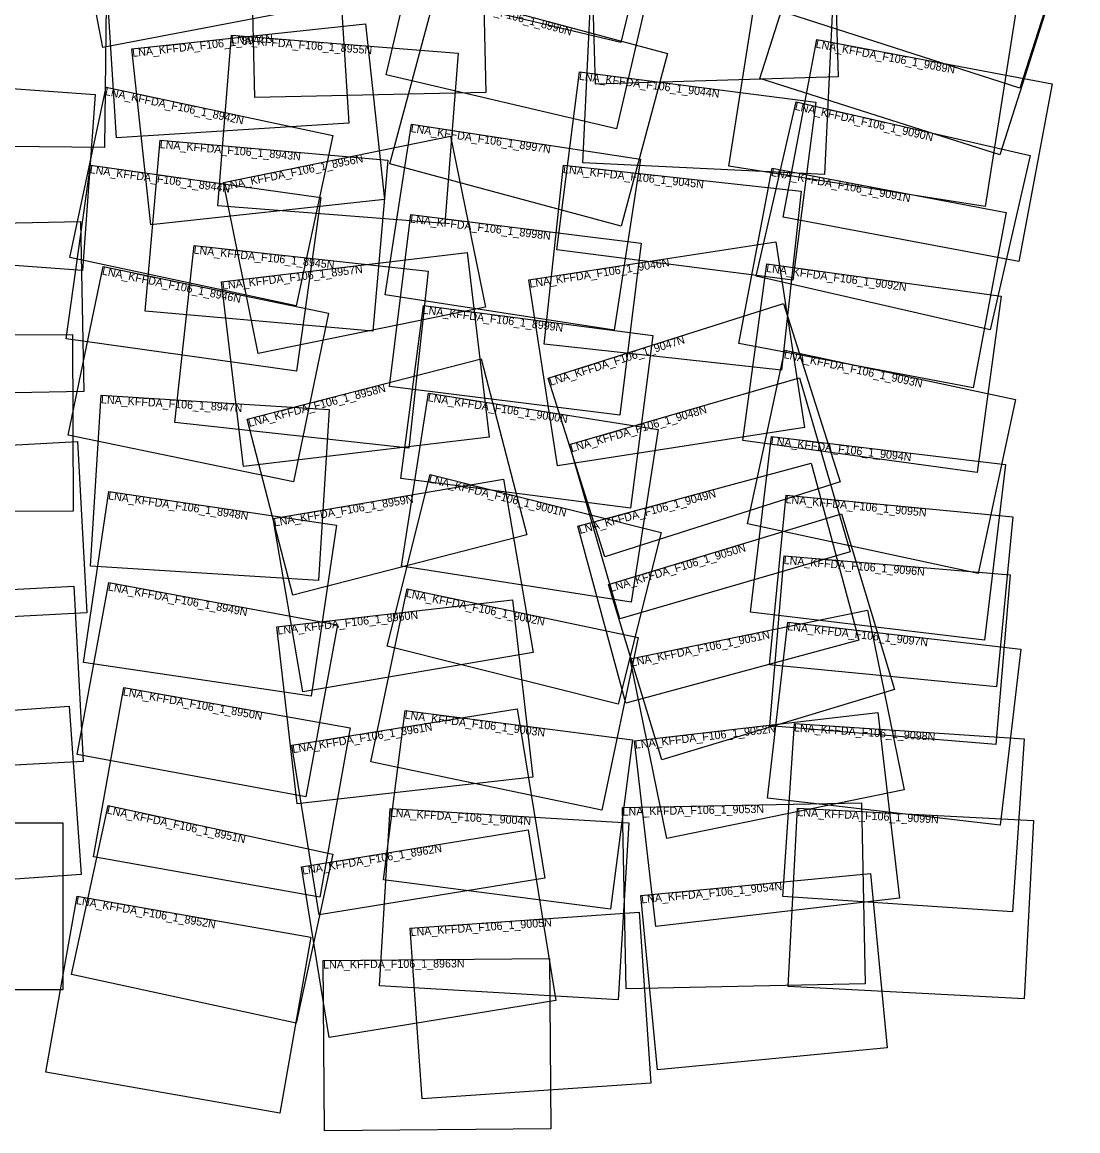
# Model space of a CAD drawing. Extents: x 400832 to 425269, y 295955 to 325775.
# Drawn here: x 415118 to 421715, y 296885 to 303813 of the extents above; entities that cross this region are included whole.
import ezdxf

# ---------------------------------------------------------------- set-up
doc = ezdxf.new("R2010")
doc.units = 0
doc.layers.add('Default', color=7, linetype='Continuous')

msp = doc.modelspace()

# ---------------------------------------------------------------- linework, layer by layer
at = {"layer": 'Default'}
for points in [[(417413.1, 304032.1), (417671.8, 305111.9), (419118.7, 304765.3), (418860.1, 303685.5)], [(415621.1, 303654.9), (415414.1, 304739.8), (416856.3, 305015), (417063.3, 303930)], [(419844.4, 303885.9), (420207, 305014.7), (421715.2, 304530.2), (421352.6, 303401.4)], [(418700.8, 303426.3), (418667.5, 304562), (420184.6, 304606.6), (420218, 303470.9)], [(419727.7, 303461), (420085.4, 304585.6), (421585.7, 304108.4), (421228, 302983.8)], [(417393.3, 303483.4), (417643.7, 304556.9), (419082.1, 304221.3), (418831.7, 303147.8)], [(416571.6, 303342.1), (416546.9, 304427.7), (417990, 304460.5), (418014.7, 303374.9)], [(415707, 303090.2), (415637.8, 304182.8), (417090.1, 304274.6), (417159.3, 303182.1)], [(414199.1, 303044.8), (414210.5, 304125.1), (415643.9, 304110), (415632.5, 303029.7)], [(419533.7, 302913.6), (419723.6, 304118.1), (421325.2, 303865.6), (421135.3, 302661.1)], [(417415, 302928.6), (417705.6, 304007.7), (419151.4, 303618.4), (418860.9, 302539.3)], [(418621.1, 302934.9), (418676.5, 304070.7), (420186.8, 303997.1), (420131.4, 302861.3)], [(415921.7, 302547), (415802.9, 303645.9), (417263.6, 303803.8), (417382.4, 302704.9)], [(416341.3, 302666.3), (416425.4, 303732.2), (417842.3, 303620.5), (417758.2, 302554.5)], [(419874.7, 302595.6), (420083.2, 303704.3), (421554.7, 303427.6), (421346.2, 302318.9)], [(414045.2, 302367.4), (414124.7, 303466.4), (415573.6, 303361.6), (415494.1, 302262.6)], [(418458.4, 302390.7), (418601.6, 303503.5), (420078, 303313.5), (419934.8, 302200.8)], [(415414.8, 302343), (415642.8, 303407.9), (417058.3, 303104.8), (416830.4, 302039.9)], [(419705, 302226), (419954.3, 303315.4), (421416.4, 302980.8), (421167.1, 301891.4)], [(417386.7, 302109.5), (417550.8, 303177), (418981.2, 302957.1), (418817.1, 301889.6)], [(415886.3, 302006.7), (415980.3, 303076.6), (417402.4, 302951.8), (417308.5, 301881.9)], [(416592.8, 301743.9), (416375.4, 302812.1), (417795.4, 303101.1), (418012.8, 302032.9)], [(415392.1, 301835.2), (415544.7, 302920.1), (416984.2, 302717.6), (416831.6, 301632.7)], [(418379, 301802.3), (418501.6, 302920.8), (419986, 302758.2), (419863.5, 301639.7)], [(419597.1, 301805.5), (419804.9, 302902.1), (421268, 302624.9), (421060.3, 301528.3)], [(414097.7, 301477.5), (414076.2, 302538.5), (415482.2, 302566.9), (415503.6, 301505.9)], [(417412.4, 301536.9), (417546.7, 302611.5), (418986.6, 302431.6), (418852.3, 301356.9)], [(416072.2, 301311), (416192.5, 302417), (417655.1, 302257.9), (417534.7, 301151.9)], [(418463.8, 301042), (418284.2, 302203), (419827.2, 302441.7), (420006.8, 301280.7)], [(416501.3, 301037.1), (416363.8, 302191.3), (417898.1, 302374.1), (418035.6, 301219.9)], [(415405.7, 301231.6), (415623.8, 302286.1), (417031.2, 301995), (416813.1, 300940.5)], [(419620.7, 301199.6), (419772.1, 302302.9), (421237.1, 302101.8), (421085.7, 300998.6)], [(417484.7, 300962.6), (417624.9, 302042.1), (419059.9, 301855.6), (418919.6, 300776.1)], [(418759.2, 300473.1), (418404.9, 301588.7), (419875.3, 302055.6), (420229.6, 300940.1)], [(413972.9, 300753.2), (413969.6, 301857.2), (415432.5, 301861.6), (415435.8, 300757.6)], [(419651.7, 300678.2), (419885.1, 301764.2), (421324.8, 301454.7), (421091.4, 300368.8)], [(416809.1, 300231.7), (416524.6, 301331.8), (417987, 301710), (418271.5, 300609.9)], [(418853.5, 300085.7), (418537.4, 301173.3), (419975.4, 301591.3), (420291.6, 300503.7)], [(415544.8, 300414), (415612.3, 301482.1), (417037.2, 301392), (416969.7, 300323.9)], [(417487.3, 300414.9), (417657.5, 301494.9), (419093, 301268.6), (418922.8, 300188.6)], [(414103.2, 300046.4), (414045.7, 301116.5), (415463.8, 301192.6), (415521.2, 300122.5)], [(419669.1, 300126.7), (419800.1, 301223.6), (421263.1, 301048.9), (421132.1, 299952)], [(418891.1, 299557.3), (418591.3, 300662.9), (420047.7, 301057.7), (420347.5, 299952.2)], [(416871, 299628.8), (416685.7, 300711.5), (418124.9, 300957.9), (418310.2, 299875.2)], [(417398.2, 299914), (417666.9, 300986), (419110.4, 300624.1), (418841.7, 299552.2)], [(415501.6, 299812.5), (415660, 300881.6), (417081.1, 300671.1), (416922.8, 299602)], [(419789.2, 299797.9), (419891.8, 300858.5), (421308.8, 300721.4), (421206.1, 299660.8)], [(419115.3, 299202.9), (418783, 300300), (420237.5, 300740.6), (420569.8, 299643.5)], [(419790.7, 299417.1), (419879.6, 300477.8), (421291.6, 300359.4), (421202.8, 299298.8)], [(414053.5, 299115.3), (413994.6, 300211.6), (415439.9, 300289.3), (415498.8, 299193)], [(415461, 299237.4), (415660.2, 300312.2), (417088.9, 300047.4), (416889.7, 298972.6)], [(417296.7, 299191.4), (417522.9, 300271.6), (418967.5, 299969.1), (418741.3, 298888.8)], [(416835.9, 298927.8), (416709.9, 300035.7), (418182.5, 300203.1), (418308.5, 299095.3)], [(419146, 298712.7), (418916.9, 299835.3), (420400.4, 300138), (420629.5, 299015.4)], [(419775.8, 298964.4), (419903.6, 300064.1), (421358.1, 299895.1), (421230.3, 298795.4)], [(415564.1, 298597.3), (415752.7, 299656.5), (417167.2, 299404.7), (416978.6, 298345.5)], [(414099.7, 298389.5), (414025.4, 299441.3), (415412.1, 299539.2), (415486.4, 298487.4)], [(416974.8, 298234.4), (416802.7, 299294.6), (418212, 299523.4), (418384.1, 298463.2)], [(417375.7, 298454.5), (417511.9, 299511.1), (418931.8, 299327.9), (418795.5, 298271.4)], [(419078.6, 298163), (418943.9, 299322.9), (420465.2, 299499.5), (420599.9, 298339.6)], [(419871.6, 298349.3), (419943.6, 299431.5), (421379.7, 299335.9), (421307.7, 298253.8)], [(415426.5, 297861.3), (415654.4, 298917.6), (417058.4, 298614.6), (416830.6, 297558.4)], [(417351, 297792.3), (417416.9, 298898.6), (418908.3, 298809.7), (418842.4, 297703.4)], [(418892.2, 297772.7), (418869.3, 298904.8), (420363.4, 298935.1), (420386.4, 297802.9)], [(419905.7, 297787.4), (419964.2, 298902.5), (421439.1, 298825.2), (421380.6, 297710.1)], [(413999.3, 297766.9), (413999.7, 298809.7), (415372.3, 298809.1), (415371.8, 297766.3)], [(417036.8, 297469.4), (416862.9, 298535.1), (418279.5, 298766.3), (418453.5, 297700.6)], [(419087.7, 297267.4), (418984, 298355.8), (420419.8, 298492.7), (420523.6, 297404.3)], [(415266.5, 297252.6), (415460.5, 298352.5), (416922.6, 298094.6), (416728.5, 296994.7)], [(417617.2, 297084.9), (417543.3, 298152.3), (418973.6, 298251.2), (419047.4, 297183.8)], [(417007, 296885.3), (416998, 297949.3), (418412.4, 297961.3), (418421.4, 296897.3)]]:
    msp.add_lwpolyline(points, close=True, dxfattribs=at)

# ---------------------------------------------------------------- texts
for s, rotation, p in [('LNA_KFFDA_F106_1_8996N', 344.93011, (417692.6, 303959.4)), ('LNA_KFFDA_F106_1_8941N', 6.17133, (415808.2, 303596.2)), ('LNA_KFFDA_F106_1_8955N', 355.49051, (416421.4, 303682.4)), ('LNA_KFFDA_F106_1_9089N', 349.35035, (420073.9, 303655.1)), ('LNA_KFFDA_F106_1_9044N', 352.66693, (418595.2, 303453.9)), ('LNA_KFFDA_F106_1_8942N', 347.9157, (415632.3, 303359)), ('LNA_KFFDA_F106_1_9090N', 347.10966, (419943.2, 303266.7)), ('LNA_KFFDA_F106_1_8997N', 351.26119, (417543.2, 303127.6)), ('LNA_KFFDA_F106_1_8943N', 354.98396, (415975.9, 303026.8)), ('LNA_KFFDA_F106_1_8956N', 11.50508, (416385.4, 302763.1)), ('LNA_KFFDA_F106_1_8944N', 351.99217, (415537.8, 302870.6)), ('LNA_KFFDA_F106_1_9045N', 353.7472, (418496.1, 302871.1)), ('LNA_KFFDA_F106_1_9091N', 349.27142, (419795.6, 302853)), ('LNA_KFFDA_F106_1_8998N', 352.87729, (417540.5, 302561.9)), ('LNA_KFFDA_F106_1_8945N', 353.79102, (416187.1, 302367.3)), ('LNA_KFFDA_F106_1_8946N', 348.31312, (415613.7, 302237.1)), ('LNA_KFFDA_F106_1_8957N', 6.79494, (416369.7, 302141.7)), ('LNA_KFFDA_F106_1_9046N', 8.79381, (418291.9, 302153.6)), ('LNA_KFFDA_F106_1_9092N', 352.18568, (419765.3, 302253.3)), ('LNA_KFFDA_F106_1_8999N', 352.59792, (417618.5, 301992.5)), ('LNA_KFFDA_F106_1_9047N', 17.61902, (418420, 301541)), ('LNA_KFFDA_F106_1_9093N', 347.87016, (419874.6, 301715.3)), ('LNA_KFFDA_F106_1_8958N', 14.50007, (416537.1, 301283.4)), ('LNA_KFFDA_F106_1_8947N', 356.3825, (415609.1, 301432.2)), ('LNA_KFFDA_F106_1_9000N', 351.04174, (417649.8, 301445.5)), ('LNA_KFFDA_F106_1_9048N', 16.20799, (418551.3, 301125.3)), ('LNA_KFFDA_F106_1_9094N', 353.19161, (419794.1, 301173.9)), ('LNA_KFFDA_F106_1_9001N', 345.92845, (417654.7, 300937.5)), ('LNA_KFFDA_F106_1_9049N', 15.16996, (418604.4, 300614.6)), ('LNA_KFFDA_F106_1_8948N', 351.57466, (415652.6, 300832.2)), ('LNA_KFFDA_F106_1_8959N', 9.71354, (416694.1, 300662.2)), ('LNA_KFFDA_F106_1_9095N', 354.47354, (419887, 300808.7)), ('LNA_KFFDA_F106_1_9050N', 16.85222, (418797.5, 300252.1)), ('LNA_KFFDA_F106_1_9096N', 355.21075, (419875.4, 300427.9)), ('LNA_KFFDA_F106_1_8949N', 349.49991, (415651.1, 300263)), ('LNA_KFFDA_F106_1_9002N', 348.1711, (417512.7, 300222.7)), ('LNA_KFFDA_F106_1_8960N', 6.48846, (416715.6, 299986)), ('LNA_KFFDA_F106_1_9097N', 353.3727, (419897.8, 300014.5)), ('LNA_KFFDA_F106_1_9051N', 11.53369, (418926.9, 299786.3)), ('LNA_KFFDA_F106_1_8950N', 349.90481, (415743.9, 299607.3)), ('LNA_KFFDA_F106_1_9003N', 352.65086, (417505.5, 299461.5)), ('LNA_KFFDA_F106_1_8961N', 9.21813, (416810.7, 299245.3)), ('LNA_KFFDA_F106_1_9052N', 6.62317, (418949.6, 299273.2)), ('LNA_KFFDA_F106_1_9098N', 356.19242, (419940.3, 299381.6)), ('LNA_KFFDA_F106_1_8951N', 347.82505, (415643.8, 298868.7)), ('LNA_KFFDA_F106_1_9004N', 356.58955, (417414, 298848.7)), ('LNA_KFFDA_F106_1_9053N', 1.16047, (418870.3, 298854.8)), ('LNA_KFFDA_F106_1_9099N', 356.99692, (419961.6, 298852.6)), ('LNA_KFFDA_F106_1_8962N', 9.27023, (416870.9, 298485.8)), ('LNA_KFFDA_F106_1_9054N', 5.44572, (418988.7, 298306.1)), ('LNA_KFFDA_F106_1_8952N', 349.99598, (415451.8, 298303.3)), ('LNA_KFFDA_F106_1_9005N', 3.95683, (417546.8, 298102.4)), ('LNA_KFFDA_F106_1_8963N', 0.48441, (416998.4, 297899.3))]:
    msp.add_text(s, height=50, rotation=rotation, dxfattribs=at).set_placement(p)

doc.saveas('drawing.dxf')
